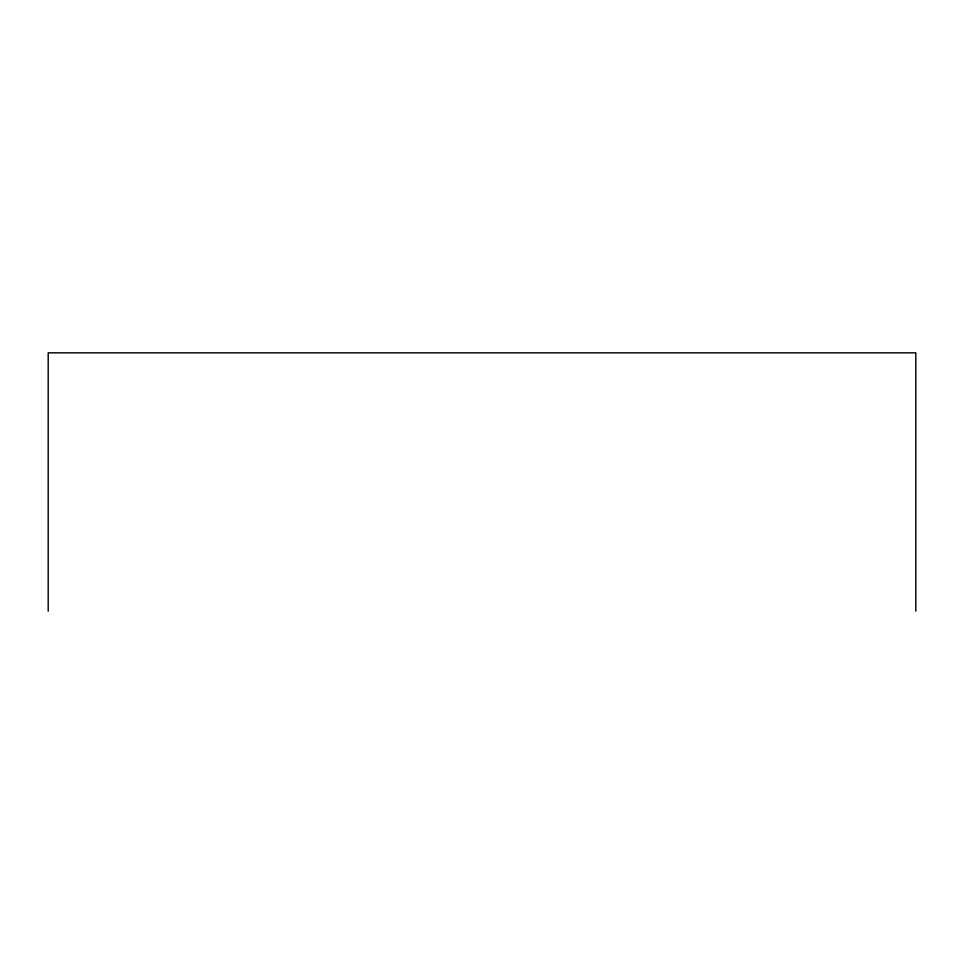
<?xml version="1.0" encoding="UTF-8"?>
<svg xmlns="http://www.w3.org/2000/svg" width="964" height="964" viewBox="0 0 964 964"><rect width="100%" height="100%" fill="white"/><g stroke="black" fill="none" stroke-linecap="round" stroke-linejoin="round"><path stroke-width="1.45" d="M915.8 611.164L915.8 352.836L48.2 352.836L48.2 611.164"/></g></svg>
